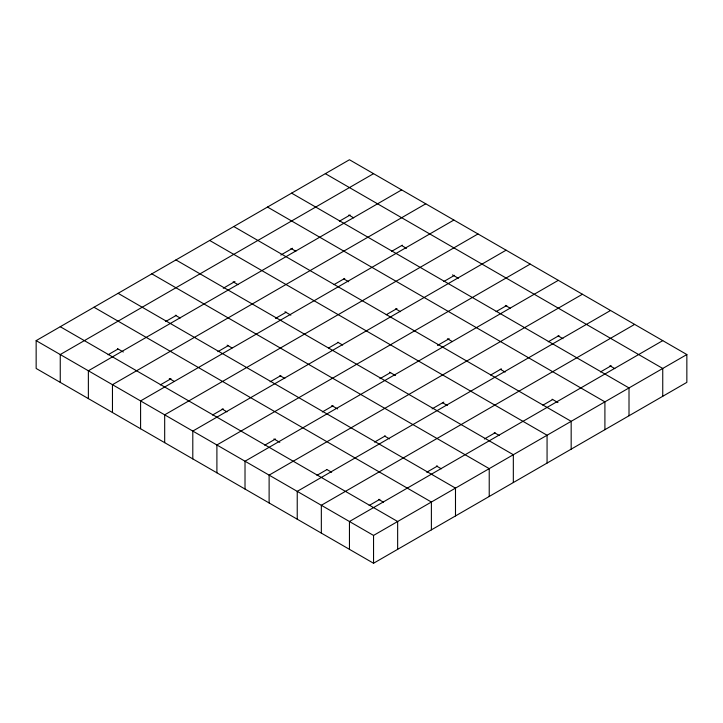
<?xml version="1.0" encoding="UTF-8"?>
<svg xmlns="http://www.w3.org/2000/svg" width="723" height="723" viewBox="0 0 723 723"><rect width="100%" height="100%" fill="white"/><g stroke="black" fill="none" stroke-linecap="round" stroke-linejoin="round"><path stroke-width="1.08" d="M36.15 340.632L349.453 159.747L686.85 354.541L686.85 382.368L373.547 563.253L36.15 368.459L36.15 340.632L373.547 535.427L686.85 354.541M373.547 173.665L60.253 354.541L60.253 382.368M108.07 354.758L117.831 349.128M165.657 321.518L176.394 315.318M223.244 288.269L234.957 281.509M280.831 255.02L292.544 248.26M339.385 221.211L350.122 215.011M401.663 189.896L88.369 370.772L88.369 398.608M425.766 203.805L112.463 384.69L112.463 412.517M160.289 384.907L171.026 378.707M217.876 351.658L228.613 345.458M275.463 318.418L286.2 312.219M334.026 284.609L344.754 278.409M391.604 251.36L402.34 245.16M453.881 220.045L140.587 400.922L140.587 428.748M477.984 233.954L164.681 414.839L164.681 442.666M212.508 415.056L223.244 408.856M270.095 381.807L280.831 375.608M328.658 347.998L338.409 342.359M386.236 314.749L396.972 308.549M443.823 281.509L454.559 275.309M506.1 250.185L192.797 431.071L192.797 458.897M530.203 264.103L216.9 444.979L216.9 472.815M264.726 445.205L275.463 439.006M322.313 411.956L333.05 405.757M379.891 378.707L390.628 372.508M437.478 345.458L449.191 338.698M496.041 311.649L506.778 305.458M558.319 280.334L245.016 461.22L245.016 489.046M582.413 294.252L269.119 475.128L269.119 502.955M316.945 475.345L326.706 469.715M374.523 442.105L385.26 435.906M432.11 408.856L443.823 402.096M490.673 375.047L501.41 368.847M548.26 341.798L558.996 335.599M610.537 310.483L297.234 491.36L297.234 519.195M634.631 324.392L321.337 505.278L321.337 533.104M369.155 505.494L379.891 499.295M426.742 472.246L437.478 466.046M484.329 439.006L495.065 432.806M542.892 405.196L552.652 399.557M600.47 371.947L611.206 365.748M662.747 340.632L349.453 521.509L349.453 549.335M325.35 173.665L662.747 368.459L662.747 396.285M348.82 215.038L353.71 217.867M401.636 245.531L406.525 248.351M452.49 274.894L458.355 278.283M505.296 305.377L510.185 308.206M558.111 335.87L563 338.689M609.941 365.793L614.83 368.622M291.613 193.14L629.01 387.935L629.01 415.761M267.51 207.058L604.907 401.852L604.907 429.679M290.98 248.432L295.87 251.261M343.796 278.924L348.685 281.744M395.626 308.848L400.515 311.676M447.456 338.771L452.345 341.599M500.271 369.263L505.16 372.083M552.101 399.186L557.966 402.575M233.773 226.534L571.17 421.328L571.17 449.155M209.67 240.452L547.067 435.246L547.067 463.072M233.14 281.825L238.03 284.654M284.97 311.749L290.845 315.138M337.786 342.241L342.675 345.07M389.616 372.164L395.481 375.553M442.431 402.657L447.32 405.476M494.261 432.58L499.15 435.409M175.933 259.928L513.33 454.722L513.33 482.548M151.83 273.845L489.227 468.64L489.227 496.466M175.3 315.219L180.19 318.048M227.13 345.142L232.02 347.971M279.946 375.635L284.835 378.463M331.776 405.558L337.641 408.947M384.591 436.05L389.48 438.87M436.421 465.974L441.31 468.802M118.093 293.321L455.49 488.115L455.49 515.942M93.99 307.239L431.387 502.033L431.387 529.86M117.46 348.613L123.326 352.002M169.29 378.536L174.18 381.364M222.106 409.028L226.995 411.857M273.936 438.951L279.801 442.34M326.751 469.444L331.64 472.264M378.581 499.367L383.47 502.196M60.253 326.715L397.65 521.509L397.65 549.335M373.547 535.427L373.547 563.253"/></g></svg>
